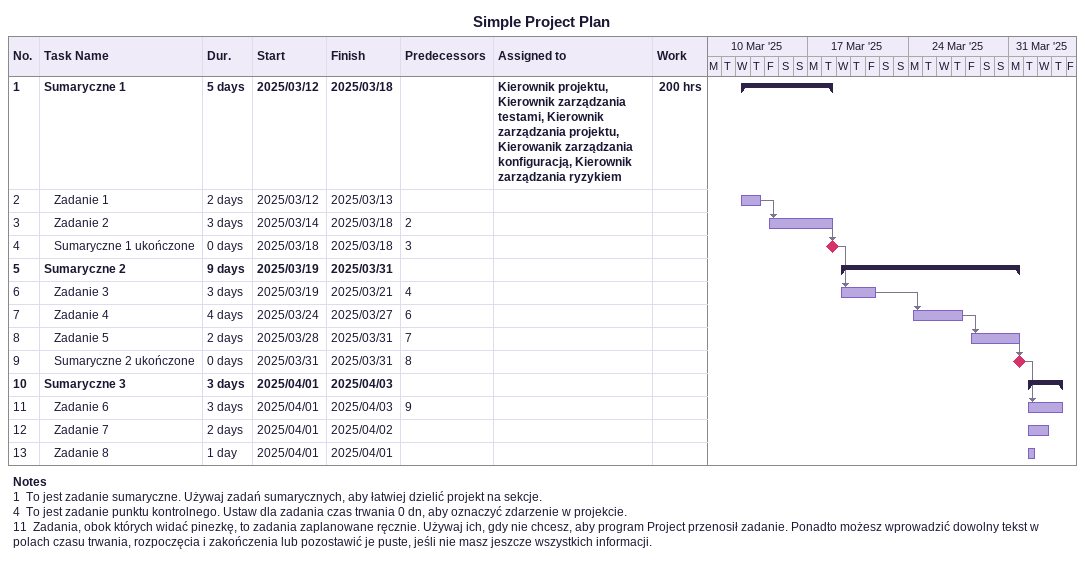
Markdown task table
Simple Project Plan

| ID | Level | Task | Duration | Start | Finish | Predecessors | Resources | Work (h) |
|---|---|---|---|---|---|---|---|---|
| 1 | 1 | **Sumaryczne 1** | 5d | 2025-03-12 | 2025-03-18 |  | Kierownik projektu, Kierownik zarządzania testami, Kierownik zarządzania projektu, Kierowanik zarządzania konfiguracją, Kierownik zarządzania ryzykiem | 200 |
| 2 | 2 | Zadanie 1 | 2d | 2025-03-12 | 2025-03-13 |  |  |  |
| 3 | 2 | Zadanie 2 | 3d | 2025-03-14 | 2025-03-18 | 2 |  |  |
| 4 | 2 | Sumaryczne 1 ukończone | 0d | 2025-03-18 | 2025-03-18 | 3 |  |  |
| 5 | 1 | **Sumaryczne 2** | 9d | 2025-03-19 | 2025-03-31 |  |  |  |
| 6 | 2 | Zadanie 3 | 3d | 2025-03-19 | 2025-03-21 | 4 |  |  |
| 7 | 2 | Zadanie 4 | 4d | 2025-03-24 | 2025-03-27 | 6 |  |  |
| 8 | 2 | Zadanie 5 | 2d | 2025-03-28 | 2025-03-31 | 7 |  |  |
| 9 | 2 | Sumaryczne 2 ukończone | 0d | 2025-03-31 | 2025-03-31 | 8 |  |  |
| 10 | 1 | **Sumaryczne 3** | 3d | 2025-04-01 | 2025-04-03 |  |  |  |
| 11 | 2 | Zadanie 6 | 3d | 2025-04-01 | 2025-04-03 | 9 |  |  |
| 12 | 2 | Zadanie 7 | 2d | 2025-04-01 | 2025-04-02 |  |  |  |
| 13 | 2 | Zadanie 8 | 1d | 2025-04-01 | 2025-04-01 |  |  |  |

Notes
- 1: To jest zadanie sumaryczne. Używaj zadań sumarycznych, aby łatwiej dzielić projekt na sekcje.
- 4: To jest zadanie punktu kontrolnego. Ustaw dla zadania czas trwania 0 dn, aby oznaczyć zdarzenie w projekcie.
- 11: Zadania, obok których widać pinezkę, to zadania zaplanowane ręcznie. Używaj ich, gdy nie chcesz, aby program Project przenosił zadanie. Ponadto możesz wprowadzić dowolny tekst w polach czasu trwania, rozpoczęcia i zakończenia lub pozostawić je puste, jeśli nie masz jeszcze wszystkich informacji.
